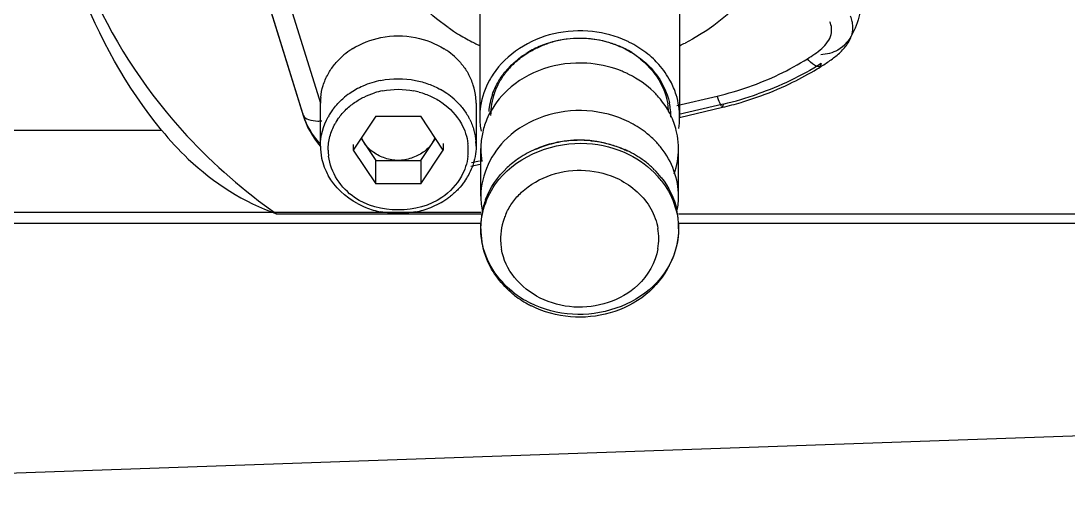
# Model space of a CAD drawing. Header units: millimetres. Extents: x 0 to 10500, y 0 to 7425.
# Drawn here: x 2870 to 2937.2, y 5617.4 to 5648.6 of the extents above; entities that cross this region are included whole.
import ezdxf

# ---------------------------------------------------------------- set-up
doc = ezdxf.new("R2010")
doc.units = ezdxf.units.MM
doc.header["$LTSCALE"] = 577.5
doc.layers.get('0').update_dxf_attribs({"linetype": 'CONTINUOUS'})

msp = doc.modelspace()

# ---------------------------------------------------------------- linework, layer by layer
at = {"color": 6, "linetype": 'Continuous'}
for p, q in [((2888.053, 5642.602), (2882.887, 5659.257)), ((2882.904, 5659.148), (2888.069, 5642.493)), ((2884.359, 5658.838), (2889.188, 5643.267)), ((2899.42, 5656.606), (2899.42, 5642.358)), ((2912.259, 5656.606), (2912.259, 5642.358)), ((2921.357, 5645.812), (2921.273, 5645.59)), ((2889.186, 5640.516), (2889.186, 5643.266)), ((2899.186, 5643.266), (2899.186, 5640.516)), ((2912.076, 5643.126), (2914.666, 5643.732)), ((2915.064, 5643.22), (2912.21, 5642.552)), ((2915.064, 5643.22), (2915.014, 5643.01)), ((2888.053, 5642.602), (2888.069, 5642.493)), ((2912.254, 5642.364), (2915.014, 5643.01)), ((2892.742, 5642.431), (2891.299, 5640.266)), ((2892.742, 5642.431), (2895.629, 5642.431)), ((2897.072, 5640.266), (2895.629, 5642.431)), ((2805.465, 5641.541), (2878.987, 5641.541)), ((2891.299, 5640.616), (2891.299, 5640.266)), ((2891.799, 5641.016), (2892.742, 5639.601)), ((2891.837, 5641.025), (2891.827, 5641.058)), ((2892.021, 5640.684), (2891.837, 5641.025)), ((2895.629, 5639.601), (2896.572, 5641.016)), ((2896.534, 5641.024), (2896.351, 5640.684)), ((2897.072, 5640.684), (2897.072, 5640.266)), ((2891.299, 5640.266), (2892.742, 5638.101)), ((2895.629, 5638.101), (2897.072, 5640.266)), ((2899.49, 5637.299), (2899.49, 5640.354)), ((2912.19, 5637.299), (2912.19, 5640.354)), ((2892.742, 5638.101), (2892.742, 5639.601)), ((2892.742, 5639.601), (2895.629, 5639.601)), ((2895.629, 5639.601), (2895.629, 5638.101)), ((2898.845, 5639.224), (2899.455, 5639.367)), ((2899.411, 5639.555), (2898.901, 5639.436)), ((2895.629, 5638.101), (2892.742, 5638.101)), ((2899.49, 5636.265), (2805.223, 5636.265)), ((2886.373, 5636.167), (2899.49, 5636.167)), ((2912.19, 5636.167), (2954.49, 5636.167)), ((2899.49, 5635.541), (2805.19, 5635.541)), ((2899.49, 5635.207), (2899.49, 5635.4)), ((2954.49, 5635.541), (2912.19, 5635.541)), ((2912.19, 5635.207), (2912.19, 5635.4)), ((2808.533, 5617.41), (2956.194, 5622.567))]:
    msp.add_line(p, q, dxfattribs=at)
for centre, radius, start, end in [((2905.126, 5659.258), 13.549, 235.1564, 236.92714), ((2905.187, 5659.351), 13.66, 236.92638, 238.25585), ((2921.644, 5648.138), 1.737, 346.35798, 2.16659), ((2905.26, 5659.472), 13.801, 238.26012, 242.64382), ((2905.293, 5659.532), 13.869, 242.64018, 243.5161), ((2905.763, 5641.016), 6.409, 106.06687, 108.85699), ((2905.776, 5641.133), 6.294, 104.4679, 108.86244), ((2905.793, 5640.909), 6.519, 104.15967, 106.06978), ((2905.819, 5640.805), 6.627, 100.39609, 104.15541), ((2905.84, 5640.855), 6.579, 86.35701, 104.40713), ((2905.839, 5640.696), 6.738, 86.32759, 100.39528), ((2905.835, 5640.874), 6.56, 74.29886, 86.29582), ((2905.835, 5640.715), 6.719, 77.14615, 86.27829), ((2905.843, 5640.749), 6.684, 74.66693, 77.15175), ((2905.875, 5641.02), 6.408, 71.0456, 74.29047), ((2905.874, 5640.858), 6.571, 70.95848, 74.67218), ((2906.08, 5641.232), 6.641, 63.51971, 65.37016), ((2906.149, 5641.366), 6.491, 52.62295, 63.54229), ((2893.79, 5642.704), 4.795, 124.60297, 132.01485), ((2893.876, 5642.581), 4.945, 122.28233, 124.62076), ((2894.495, 5642.581), 4.945, 55.37315, 57.71698), ((2894.582, 5642.704), 4.795, 47.98572, 55.39087), ((2905.344, 5659.636), 13.986, 243.51779, 244.82259), ((2905.662, 5641.26), 6.144, 113.32489, 122.32009), ((2905.732, 5641.106), 6.313, 108.8592, 113.3554), ((2905.983, 5641.321), 6.089, 63.57476, 71.08941), ((2905.987, 5641.174), 6.235, 63.57343, 70.99932), ((2906.106, 5641.582), 5.8, 57.51788, 63.51734), ((2906.111, 5641.435), 5.946, 58.91121, 63.51621), ((2906.348, 5641.631), 6.159, 46.73029, 52.60197), ((2906.29, 5659.728), 14.088, 295.19358, 296.63078), ((2905.127, 5642.112), 5.108, 133.06286, 143.24874), ((2906.165, 5641.672), 5.693, 51.14646, 57.52906), ((2906.578, 5641.875), 5.824, 41.71821, 46.72641), ((2910.67, 5661.858), 18.537, 295.5049, 301.90528), ((2905.13, 5641.962), 5.261, 133.07342, 141.06145), ((2905.961, 5638.969), 6.864, 67.6872, 69.62926), ((2906.022, 5639.115), 6.706, 65.52417, 67.68844), ((2906.095, 5639.276), 6.529, 63.52064, 65.52378), ((2906.694, 5642.071), 5.08, 38.38449, 40.45999), ((2910.614, 5662.726), 20.181, 295.52152, 300.6073), ((2910.842, 5662.333), 19.727, 300.62049, 301.92478), ((2894.145, 5639.309), 5.533, 101.17037, 113.75643), ((2895.196, 5643.205), 3.996, 17.73133, 28.98632), ((2904.7, 5642.19), 5.313, 146.39849, 151.10289), ((2907.177, 5642.288), 5.092, 17.34896, 28.06246), ((2910.332, 5663.324), 20.843, 289.27693, 295.51342), ((2893.796, 5639.945), 4.805, 124.58651, 131.22693), ((2893.921, 5639.762), 5.027, 119.20409, 124.57865), ((2894.047, 5639.538), 5.284, 113.78479, 119.20779), ((2894.157, 5639.148), 5.012, 101.19673, 107.30499), ((2894.214, 5639.146), 5.015, 74.79491, 78.7947), ((2894.45, 5639.762), 5.027, 55.42136, 60.79721), ((2894.579, 5639.95), 4.8, 48.34538, 55.41609), ((2895.327, 5643.245), 3.86, 5.83365, 17.75721), ((2904.46, 5642.35), 4.481, 160.49638, 175.11881), ((2904.485, 5642.473), 4.366, 160.48247, 179.92846), ((2906.629, 5639.928), 5.681, 38.41479, 45.77509), ((2907.373, 5642.353), 4.886, 0.01047, 17.31295), ((2910.13, 5664.311), 21.66, 283.16756, 289.26583), ((2892.874, 5643.265), 3.688, 174.30581, 179.98414), ((2895.496, 5643.265), 3.69, 0.0164, 5.79416), ((2906.931, 5640.168), 5.296, 26.20947, 38.41259), ((2907.268, 5642.484), 4.293, 3.43151, 9.93902), ((2907.295, 5642.361), 4.405, 0.26095, 12.15966), ((2910.089, 5664.046), 21.605, 283.1767, 286.43211), ((2910.165, 5663.789), 21.337, 286.4314, 289.28834), ((2893.265, 5640.406), 4.099, 146.85948, 150.96891), ((2893.396, 5640.32), 4.256, 142.47361, 146.85778), ((2904.232, 5642.361), 4.812, 171.48142, 179.99104), ((2904.495, 5640.29), 5.015, 153.36902, 160.47388), ((2907.196, 5640.298), 5, 14.24763, 26.21287), ((2889.049, 5644.295), 2.167, 269.4409, 276.1548), ((2893.367, 5640.161), 3.701, 146.13011, 151.01954), ((2895.175, 5640.445), 4.02, 26.22028, 29.01889), ((2904.289, 5642.362), 4.869, 179.99425, 190.5846), ((2904.352, 5640.343), 4.862, 160.49973, 171.17746), ((2906.152, 5636.334), 6.403, 52.66248, 63.53235), ((2907.447, 5642.354), 4.812, 351.48142, 359.99104), ((2907.392, 5640.353), 4.797, 9.95059, 14.19361), ((2907.415, 5640.358), 4.774, 359.94688, 9.93341), ((2892.938, 5640.521), 3.753, 180.06674, 191.95745), ((2895.354, 5640.265), 3.332, 0.02364, 6.98781), ((2895.51, 5640.515), 3.676, 0.01022, 4.54836), ((2904.301, 5640.35), 4.811, 176.4516, 179.95541), ((2904.322, 5640.348), 4.832, 171.18226, 176.45048), ((2905.743, 5633.994), 6.894, 104.56039, 113.36988), ((2905.738, 5634.201), 6.677, 105.02813, 114.10845), ((2905.803, 5633.979), 6.909, 99.94513, 105.0756), ((2905.838, 5633.622), 7.278, 91.2596, 104.55055), ((2905.835, 5633.767), 7.123, 91.27098, 99.90411), ((2905.841, 5633.711), 7.179, 84.22554, 91.30725), ((2905.84, 5633.656), 7.243, 86.32391, 91.28237), ((2905.841, 5633.692), 7.207, 84.2499, 86.31411), ((2905.858, 5633.901), 6.989, 82.04607, 84.20971), ((2893.018, 5640.268), 3.332, 180.02364, 186.98781), ((2895.354, 5640.268), 3.332, 353.00975, 359.97633), ((2904.264, 5640.349), 4.774, 179.94688, 189.93341), ((2905.633, 5634.24), 6.624, 113.34199, 123.82172), ((2906.083, 5634.534), 6.316, 65.14582, 67.42593), ((2906.174, 5634.732), 6.098, 63.52031, 65.14245), ((2906.085, 5634.303), 6.552, 63.52321, 66.03358), ((2906.135, 5634.404), 6.439, 57.90485, 63.51692), ((2906.193, 5634.494), 6.331, 51.5982, 57.91578), ((2907.343, 5640.36), 4.846, 340.48247, 359.92846), ((2893.152, 5640.566), 3.971, 191.96724, 209.06374), ((2895.188, 5640.581), 4.006, 330.97398, 339.77908), ((2905.34, 5634.675), 6.1, 123.81552, 133.02537), ((2906.361, 5634.705), 6.061, 45.18818, 51.60854), ((2895.077, 5640.644), 4.133, 325.00027, 330.95492), ((2906.644, 5634.987), 5.662, 38.40692, 45.19942), ((2906.712, 5634.851), 5.573, 38.37795, 42.52226), ((2894.433, 5641.296), 5.059, 297.98094, 304.5662), ((2894.552, 5641.118), 4.844, 304.60006, 308.04534), ((2904.26, 5637.294), 4.769, 179.94294, 192.23191), ((2904.357, 5635.389), 4.868, 159.56404, 169.19672), ((2907.361, 5637.304), 4.828, 349.19349, 359.94692), ((2894.075, 5641.552), 5.349, 242.00882, 248.30231), ((2894.149, 5641.739), 5.55, 248.30583, 258.81899), ((2894.222, 5641.739), 5.55, 281.18101, 291.69417), ((2894.296, 5641.552), 5.349, 291.69769, 297.99118), ((2907.415, 5635.404), 4.774, 359.94688, 12.23556), ((2904.318, 5635.396), 4.828, 169.19349, 179.94692), ((2904.631, 5634.569), 3.871, 160.48667, 184.65004), ((2904.733, 5634.533), 3.979, 155.31862, 160.49717), ((2904.264, 5635.202), 4.774, 179.94688, 189.93341), ((2907.065, 5634.574), 3.853, 350.36229, 9.88523), ((2904.597, 5634.568), 3.837, 184.67748, 189.90312), ((2905.521, 5636.161), 6.391, 231.53463, 243.53936), ((2905.571, 5635.956), 6.363, 230.82432, 241.08291), ((2905.625, 5636.047), 6.469, 241.05218, 243.51618)]:
    msp.add_arc(centre, radius, start, end, dxfattribs=at)
for points in [[(2878.987, 5641.541), (2874.524, 5647.03), (2871.695, 5654.398), (2871.694, 5661.473)], [(2918.533, 5653.27), (2917.435, 5650.647), (2915.147, 5648.409), (2912.605, 5647.135)], [(2897.385, 5648.138), (2896.715, 5648.605), (2896.084, 5649.135), (2895.514, 5649.72)], [(2906.67, 5647.871), (2905.841, 5647.965), (2904.983, 5647.916), (2904.17, 5647.726)], [(2908.847, 5647.269), (2908.163, 5647.583), (2907.418, 5647.786), (2906.67, 5647.871)], [(2891.235, 5646.762), (2891.792, 5647.114), (2892.427, 5647.36), (2893.073, 5647.488)], [(2893.073, 5647.488), (2893.801, 5647.632), (2894.571, 5647.632), (2895.299, 5647.488)], [(2895.299, 5647.488), (2895.945, 5647.36), (2896.58, 5647.113), (2897.136, 5646.762)], [(2904.17, 5647.726), (2902.65, 5647.371), (2901.138, 5646.43), (2900.275, 5645.13)], [(2909.181, 5646.527), (2909.695, 5646.217), (2910.169, 5645.824), (2910.559, 5645.367)], [(2906.304, 5645.838), (2905.367, 5645.898), (2904.399, 5645.773), (2903.511, 5645.47)], [(2908.351, 5645.404), (2907.697, 5645.646), (2907, 5645.793), (2906.304, 5645.838)], [(2903.511, 5645.47), (2902.655, 5645.177), (2901.838, 5644.705), (2901.178, 5644.088)], [(2910.606, 5645.219), (2911.049, 5644.642), (2911.37, 5643.942), (2911.496, 5643.225)], [(2910.676, 5645.225), (2911.12, 5644.664), (2911.451, 5643.988), (2911.601, 5643.289)], [(2921.357, 5645.812), (2920.078, 5645.015), (2918.699, 5644.362), (2917.277, 5643.864)], [(2893.073, 5644.738), (2893.801, 5644.882), (2894.571, 5644.882), (2895.298, 5644.738)], [(2900.049, 5644.757), (2899.762, 5644.238), (2899.561, 5643.66), (2899.473, 5643.074)], [(2910.592, 5644), (2910.128, 5644.451), (2909.585, 5644.832), (2909.006, 5645.12)], [(2914.666, 5643.732), (2916.037, 5644.053), (2917.382, 5644.521), (2918.652, 5645.127)], [(2893.184, 5644.065), (2893.839, 5644.195), (2894.533, 5644.195), (2895.188, 5644.065)], [(2901.178, 5644.088), (2900.706, 5643.646), (2900.302, 5643.116), (2900.012, 5642.538)], [(2896.994, 5643.311), (2897.5, 5642.962), (2897.944, 5642.491), (2898.242, 5641.953)], [(2889.152, 5640.676), (2888.661, 5641.229), (2888.272, 5641.896), (2888.053, 5642.602)], [(2888.069, 5642.493), (2888.293, 5641.77), (2888.684, 5641.085), (2889.181, 5640.513)], [(2906.304, 5642.784), (2905.367, 5642.844), (2904.399, 5642.719), (2903.511, 5642.415)], [(2909.006, 5642.066), (2908.172, 5642.481), (2907.234, 5642.724), (2906.304, 5642.784)], [(2889.186, 5640.516), (2889.186, 5641.164), (2889.367, 5641.829), (2889.681, 5642.395)], [(2903.511, 5642.415), (2902.655, 5642.123), (2901.838, 5641.651), (2901.178, 5641.033)], [(2901.178, 5641.033), (2900.181, 5640.1), (2899.491, 5638.665), (2899.49, 5637.299)], [(2900.647, 5638.372), (2901.932, 5639.954), (2904.271, 5640.822), (2906.304, 5640.691)], [(2906.304, 5640.691), (2907.234, 5640.631), (2908.172, 5640.389), (2909.006, 5639.973)], [(2906.563, 5640.863), (2907.312, 5640.788), (2908.059, 5640.595), (2908.746, 5640.289)], [(2891.377, 5637.221), (2890.521, 5637.813), (2889.837, 5638.829), (2889.71, 5639.862)], [(2909.006, 5639.973), (2909.681, 5639.637), (2910.309, 5639.174), (2910.819, 5638.618)], [(2912.189, 5637.299), (2912.19, 5638.398), (2911.763, 5639.542), (2911.081, 5640.404)], [(2899.796, 5637.088), (2900.083, 5637.859), (2900.577, 5638.572), (2901.178, 5639.134)], [(2891.565, 5636.829), (2890.796, 5637.238), (2890.103, 5637.876), (2889.681, 5638.637)], [(2898.242, 5638.578), (2897.944, 5638.04), (2897.499, 5637.57), (2896.993, 5637.221)], [(2902.111, 5637.56), (2903.166, 5638.547), (2904.773, 5639.059), (2906.214, 5638.959)], [(2906.214, 5638.959), (2906.957, 5638.908), (2907.7, 5638.705), (2908.373, 5638.385)], [(2911.081, 5638.505), (2911.56, 5637.9), (2911.917, 5637.17), (2912.08, 5636.415)], [(2899.49, 5635.207), (2899.491, 5636.33), (2899.939, 5637.5), (2900.647, 5638.372)], [(2908.373, 5638.385), (2909.197, 5637.955), (2909.962, 5637.298), (2910.415, 5636.486)], [(2911.081, 5638.311), (2911.763, 5637.45), (2912.19, 5636.305), (2912.189, 5635.207)], [(2896.993, 5637.221), (2895.453, 5636.157), (2892.918, 5636.157), (2891.377, 5637.221)], [(2895.298, 5636.295), (2894.571, 5636.151), (2893.801, 5636.151), (2893.073, 5636.295)], [(2899.876, 5633.257), (2899.625, 5633.87), (2899.49, 5634.544), (2899.49, 5635.207)], [(2912.189, 5635.207), (2912.188, 5634.577), (2912.059, 5633.936), (2911.818, 5633.353)], [(2901.545, 5631.157), (2900.559, 5631.943), (2899.78, 5633.137), (2899.562, 5634.379)], [(2901.648, 5632.086), (2901.231, 5632.607), (2900.932, 5633.251), (2900.818, 5633.908)], [(2910.864, 5633.929), (2910.715, 5633.048), (2910.22, 5632.194), (2909.568, 5631.584)], [(2901.551, 5631.023), (2900.83, 5631.611), (2900.228, 5632.395), (2899.876, 5633.257)], [(2911.818, 5633.353), (2911.535, 5632.671), (2911.092, 5632.04), (2910.56, 5631.528)], [(2903.306, 5630.758), (2902.678, 5631.086), (2902.091, 5631.533), (2901.648, 5632.086)], [(2910.56, 5631.528), (2909.241, 5630.259), (2907.201, 5629.605), (2905.375, 5629.722)], [(2909.568, 5631.584), (2908.513, 5630.596), (2906.907, 5630.085), (2905.465, 5630.184)], [(2905.375, 5629.722), (2904.445, 5629.782), (2903.507, 5630.024), (2902.673, 5630.44)], [(2905.465, 5630.184), (2904.722, 5630.235), (2903.979, 5630.439), (2903.306, 5630.758)], [(2905.253, 5629.561), (2904.387, 5629.634), (2903.518, 5629.869), (2902.74, 5630.257)]]:
    msp.add_open_spline(points, degree=3, dxfattribs=at)
for points, knots in [([(2871.782, 5660.676), (2872.331, 5653.564), (2876.927, 5643.935), (2884.295, 5637.639), (2886.373, 5636.167)], [0, 0, 0, 0, 0.736926, 1, 1, 1, 1]), ([(2923.863, 5649.146), (2923.64, 5648.223), (2923.082, 5646.724), (2921.7, 5646.404), (2921.318, 5646.384)], [0, 0, 0, 0, 0.712698, 1, 1, 1, 1]), ([(2923.38, 5648.203), (2923.376, 5648.311), (2923.347, 5648.537), (2923.282, 5648.754), (2923.24, 5648.865)], [0, 0, 0, 0, 0.477382, 1, 1, 1, 1]), ([(2921.987, 5647.683), (2922.019, 5647.81), (2922.04, 5648.095), (2921.962, 5648.369), (2921.904, 5648.506)], [0, 0, 0, 0, 0.469163, 1, 1, 1, 1]), ([(2921.383, 5646.782), (2921.523, 5646.909), (2921.777, 5647.176), (2921.945, 5647.512), (2921.987, 5647.683)], [0, 0, 0, 0, 0.516573, 1, 1, 1, 1]), ([(2922.518, 5646.489), (2922.707, 5646.661), (2923.051, 5647.029), (2923.275, 5647.491), (2923.332, 5647.728)], [0, 0, 0, 0, 0.512085, 1, 1, 1, 1]), ([(2902.375, 5646.421), (2902.586, 5646.56), (2903.029, 5646.811), (2903.499, 5647.006), (2903.741, 5647.088)], [0, 0, 0, 0, 0.496227, 1, 1, 1, 1]), ([(2920.467, 5646.121), (2920.627, 5646.221), (2920.943, 5646.425), (2921.243, 5646.656), (2921.383, 5646.782)], [0, 0, 0, 0, 0.498711, 1, 1, 1, 1]), ([(2889.679, 5645.142), (2889.795, 5645.351), (2890.066, 5645.752), (2890.399, 5646.103), (2890.58, 5646.266)], [0, 0, 0, 0, 0.494692, 1, 1, 1, 1]), ([(2897.791, 5646.266), (2897.972, 5646.103), (2898.305, 5645.752), (2898.577, 5645.351), (2898.692, 5645.142)], [0, 0, 0, 0, 0.50531, 1, 1, 1, 1]), ([(2901.537, 5645.805), (2901.666, 5645.925), (2901.936, 5646.154), (2902.227, 5646.357), (2902.377, 5646.452)], [0, 0, 0, 0, 0.4966, 1, 1, 1, 1]), ([(2901.64, 5645.843), (2901.753, 5645.949), (2901.99, 5646.153), (2902.244, 5646.335), (2902.375, 5646.421)], [0, 0, 0, 0, 0.496904, 1, 1, 1, 1]), ([(2909.736, 5646.105), (2909.899, 5645.974), (2910.207, 5645.695), (2910.481, 5645.382), (2910.606, 5645.219)], [0, 0, 0, 0, 0.50425, 1, 1, 1, 1]), ([(2921.251, 5645.627), (2921.139, 5645.592), (2920.811, 5645.756), (2920.595, 5645.968), (2920.467, 5646.121)], [0, 0, 0, 0, 0.372189, 1, 1, 1, 1]), ([(2921.273, 5645.59), (2921.49, 5645.725), (2921.921, 5646.001), (2922.328, 5646.315), (2922.518, 5646.489)], [0, 0, 0, 0, 0.497372, 1, 1, 1, 1]), ([(2900.236, 5643.846), (2900.326, 5644.101), (2900.555, 5644.6), (2900.865, 5645.054), (2901.038, 5645.268)], [0, 0, 0, 0, 0.495161, 1, 1, 1, 1]), ([(2900.37, 5643.932), (2900.447, 5644.151), (2900.639, 5644.582), (2900.893, 5644.978), (2901.035, 5645.168)], [0, 0, 0, 0, 0.495821, 1, 1, 1, 1]), ([(2911.671, 5644.683), (2911.569, 5644.874), (2911.341, 5645.245), (2911.071, 5645.587), (2910.925, 5645.751)], [0, 0, 0, 0, 0.49599, 1, 1, 1, 1]), ([(2889.204, 5643.631), (2889.23, 5643.893), (2889.338, 5644.417), (2889.55, 5644.908), (2889.679, 5645.142)], [0, 0, 0, 0, 0.495691, 1, 1, 1, 1]), ([(2895.298, 5644.738), (2895.581, 5644.682), (2896.133, 5644.527), (2896.655, 5644.289), (2896.903, 5644.151)], [0, 0, 0, 0, 0.504012, 1, 1, 1, 1]), ([(2891.378, 5643.312), (2891.573, 5643.446), (2891.989, 5643.687), (2892.436, 5643.862), (2892.666, 5643.934)], [0, 0, 0, 0, 0.495294, 1, 1, 1, 1]), ([(2895.529, 5643.985), (2895.792, 5643.914), (2896.302, 5643.73), (2896.774, 5643.463), (2896.994, 5643.311)], [0, 0, 0, 0, 0.505107, 1, 1, 1, 1]), ([(2890.021, 5642.912), (2890.11, 5643.029), (2890.303, 5643.255), (2890.517, 5643.461), (2890.629, 5643.56)], [0, 0, 0, 0, 0.49665, 1, 1, 1, 1]), ([(2890.294, 5642.223), (2890.435, 5642.434), (2890.766, 5642.833), (2891.164, 5643.164), (2891.378, 5643.312)], [0, 0, 0, 0, 0.493533, 1, 1, 1, 1]), ([(2897.769, 5643.536), (2897.954, 5643.371), (2898.295, 5643.015), (2898.573, 5642.607), (2898.69, 5642.395)], [0, 0, 0, 0, 0.505411, 1, 1, 1, 1]), ([(2915.003, 5643.06), (2914.923, 5643.079), (2914.81, 5643.361), (2914.717, 5643.569), (2914.666, 5643.732)], [0, 0, 0, 0, 0.321924, 1, 1, 1, 1]), ([(2888.077, 5642.495), (2888.137, 5642.364), (2888.481, 5642.174), (2888.823, 5642.131), (2889.028, 5642.129)], [0, 0, 0, 0, 0.412348, 1, 1, 1, 1]), ([(2889.686, 5640.266), (2889.686, 5640.556), (2889.764, 5641.145), (2889.986, 5641.695), (2890.129, 5641.954)], [0, 0, 0, 0, 0.494861, 1, 1, 1, 1]), ([(2898.242, 5641.953), (2898.352, 5641.754), (2898.534, 5641.337), (2898.634, 5640.893), (2898.661, 5640.67)], [0, 0, 0, 0, 0.504099, 1, 1, 1, 1]), ([(2898.781, 5642.221), (2898.891, 5641.999), (2899.068, 5641.537), (2899.155, 5641.05), (2899.174, 5640.807)], [0, 0, 0, 0, 0.503911, 1, 1, 1, 1]), ([(2878.987, 5641.541), (2879.518, 5640.888), (2881.595, 5638.633), (2884.271, 5636.898), (2886.373, 5636.167)], [0, 0, 0, 0, 0.274368, 1, 1, 1, 1]), ([(2911.081, 5640.404), (2910.931, 5640.593), (2910.602, 5640.956), (2910.231, 5641.275), (2910.036, 5641.425)], [0, 0, 0, 0, 0.495636, 1, 1, 1, 1]), ([(2892.589, 5640.12), (2892.476, 5640.199), (2892.268, 5640.369), (2892.093, 5640.575), (2892.021, 5640.684)], [0, 0, 0, 0, 0.513943, 1, 1, 1, 1]), ([(2896.351, 5640.684), (2896.278, 5640.575), (2896.104, 5640.369), (2895.895, 5640.199), (2895.782, 5640.12)], [0, 0, 0, 0, 0.486053, 1, 1, 1, 1]), ([(2899.186, 5640.516), (2899.186, 5640.293), (2899.144, 5639.844), (2899.025, 5639.408), (2898.947, 5639.196)], [0, 0, 0, 0, 0.496658, 1, 1, 1, 1]), ([(2908.507, 5640.366), (2908.242, 5640.476), (2907.689, 5640.664), (2907.117, 5640.781), (2906.825, 5640.822)], [0, 0, 0, 0, 0.493698, 1, 1, 1, 1]), ([(2894.186, 5639.601), (2893.903, 5639.601), (2893.336, 5639.704), (2892.821, 5639.958), (2892.589, 5640.12)], [0, 0, 0, 0, 0.49875, 1, 1, 1, 1]), ([(2895.782, 5640.12), (2895.668, 5640.041), (2895.426, 5639.898), (2895.167, 5639.79), (2895.033, 5639.746)], [0, 0, 0, 0, 0.49558, 1, 1, 1, 1]), ([(2898.661, 5639.862), (2898.634, 5639.639), (2898.534, 5639.195), (2898.352, 5638.778), (2898.242, 5638.578)], [0, 0, 0, 0, 0.495899, 1, 1, 1, 1]), ([(2895.033, 5639.746), (2894.895, 5639.7), (2894.616, 5639.628), (2894.328, 5639.601), (2894.186, 5639.601)], [0, 0, 0, 0, 0.50521, 1, 1, 1, 1]), ([(2898.463, 5638.273), (2898.336, 5638.092), (2898.05, 5637.744), (2897.716, 5637.443), (2897.538, 5637.303)], [0, 0, 0, 0, 0.494937, 1, 1, 1, 1]), ([(2901.118, 5636.195), (2901.235, 5636.448), (2901.524, 5636.939), (2901.902, 5637.364), (2902.111, 5637.56)], [0, 0, 0, 0, 0.4938, 1, 1, 1, 1]), ([(2910.415, 5636.486), (2910.524, 5636.291), (2910.709, 5635.885), (2910.823, 5635.453), (2910.861, 5635.235)], [0, 0, 0, 0, 0.503319, 1, 1, 1, 1]), ([(2912.19, 5635.207), (2912.19, 5633.635), (2910.439, 5630.305), (2906.926, 5629.422), (2905.253, 5629.561)], [0, 0, 0, 0, 0.483428, 1, 1, 1, 1])]:
    msp.add_open_spline(points, degree=3, knots=knots, dxfattribs=at)

doc.saveas('drawing.dxf')
